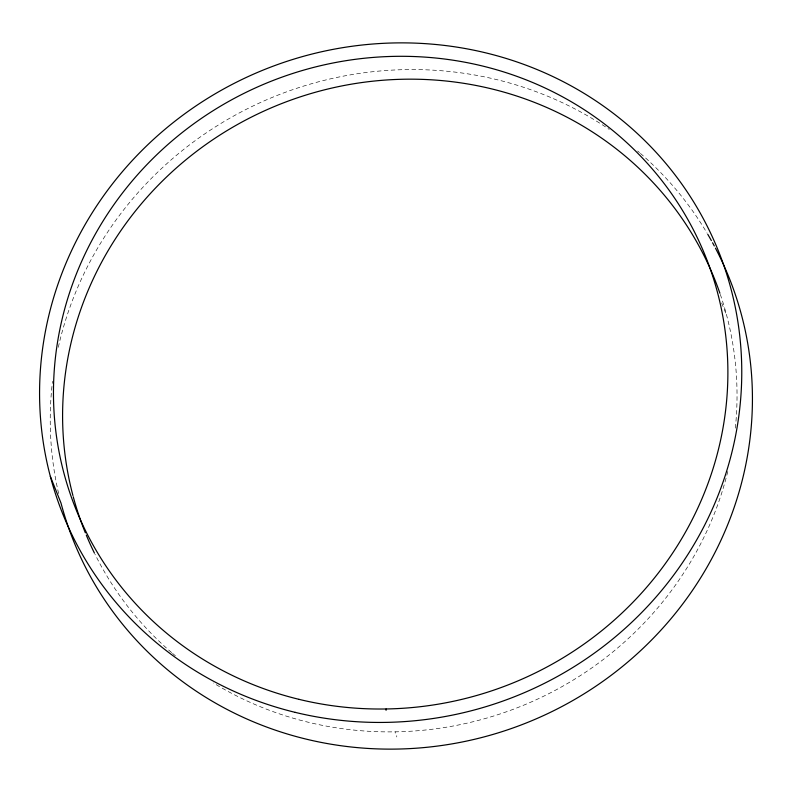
<?xml version="1.0" encoding="UTF-8"?>
<svg xmlns="http://www.w3.org/2000/svg" width="792" height="792" viewBox="0 0 792 792"><rect width="100%" height="100%" fill="white"/><g stroke="black" fill="none" stroke-linecap="round" stroke-linejoin="round"><path stroke-width="0.59" stroke-dasharray="3.96 2.97" d="M395.208 733.184L395.228 731.838M396.733 736.996L396.752 735.649M721.661 302.95L726.7 315.533M58.648 493.584A353.212 337.59 -21.8 0 1 52.51 381.289M58.301 347.332A353.212 337.59 -21.8 0 1 609.266 129.413M637.639 151.025A353.212 337.59 -21.8 0 1 639.49 152.608M640.421 153.41A353.212 337.59 -21.8 0 1 707.137 233.244M720.314 294.416A339.243 324.255 -21.8 0 1 735.105 430.214M727.798 471.438A339.243 324.255 -21.8 0 1 213.454 683.011M175.379 655.766A339.243 324.255 -21.8 0 1 172.567 653.4M171.636 652.598A339.243 324.255 -21.8 0 1 95 554.251"/><path stroke-width="1.19" d="M386.06 710.315L386.08 708.969M50.332 476.368L60.994 503.049A353.212 337.59 -21.8 0 0 523.571 724.027A353.212 337.59 -21.8 0 0 715.463 248.163M707.751 234.293A353.212 337.59 -21.8 0 1 711.384 240.629M712.572 242.768A353.212 337.59 -21.8 0 1 714.315 245.995M94.456 553.153A339.243 324.255 -21.8 0 1 86.298 535.135M85.358 532.848A339.243 324.255 -21.8 0 1 73.24 496.703M72.923 495.525A339.243 324.255 -21.8 0 1 305.286 95.258A339.243 324.255 -21.8 0 1 719.908 293.248M295.198 712.364A353.212 337.59 -21.8 0 0 731.006 288.951A353.212 337.59 -21.8 0 0 145.797 146.659A353.212 337.59 -21.8 0 0 295.198 712.364M298.97 699.336A339.243 324.255 -21.8 0 0 717.552 292.664A339.243 324.255 -21.8 0 0 155.48 155.984A339.243 324.255 -21.8 0 0 298.97 699.336"/></g></svg>
